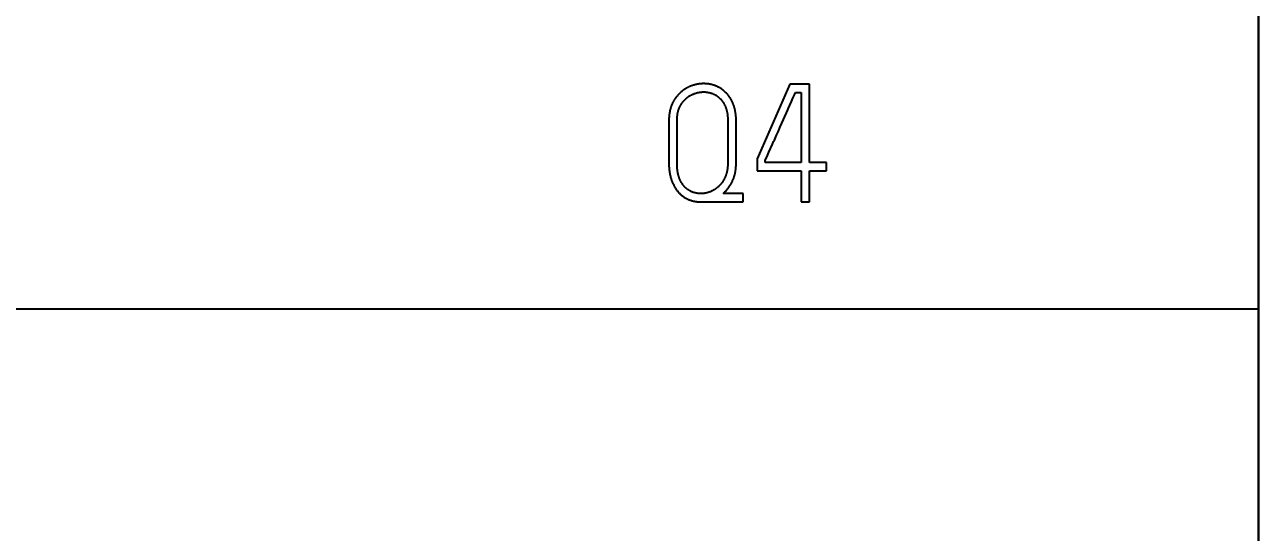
# Model space of a CAD drawing. Extents: x 0 to 420, y 0 to 297.
# Drawn here: x 127.36 to 145.22, y 137.42 to 144.75 of the extents above; entities that cross this region are included whole.
import ezdxf
from ezdxf.enums import TextEntityAlignment as Align

# ---------------------------------------------------------------- set-up
doc = ezdxf.new("R2010")
doc.units = 0
doc.header["$LTSCALE"] = 23.1
for name, color, linetype in [('10000_FRONT', 7, 'CONTINUOUS'), ('10100_DIM_FRONT', 7, 'CONTINUOUS'), ('10500_FRONT_LABELING', 7, 'CONTINUOUS')]:
    doc.layers.add(name, color=color, linetype=linetype)
doc.dimstyles.get("Standard").update_dxf_attribs({"dimtxt": 2.5, "dimasz": 2.5, "dimexe": 1.25, "dimexo": 0.625, "dimtad": 1, "dimcen": 2.5, "dimazin": 3, "dimtfac": 1, "dimtmove": 0, "dimatfit": 3})

# ---------------------------------------------------------------- blocks, each defined once
blk = doc.blocks.new('*D0')
at = {"layer": '10100_DIM_FRONT', "linetype": 'CONTINUOUS'}
for p, q in [((145.216, 146.129), (145.216, 119.377)), ((101.716, 145.192), (101.716, 119.377)), ((101.716, 121.377), (123.466, 121.377)), ((145.216, 121.377), (123.466, 121.377))]:
    blk.add_line(p, q, dxfattribs=at)
for points in [[(105.216, 121.877), (101.716, 121.377), (105.216, 120.877)], [(141.716, 120.877), (145.216, 121.377), (141.716, 121.877)]]:
    blk.add_solid(points, dxfattribs=at)
blk.add_text('43,5', height=3.5, dxfattribs=at).set_placement((119.432, 122.252), (129.182, 122.252), align=Align.FIT)
blk = doc.blocks.new('*D1')
at = {"layer": '10100_DIM_FRONT', "linetype": 'CONTINUOUS'}
for p, q in [((109.715618, 185.641363), (109.715618, 128.698883)), ((145.215618, 185.641363), (145.215618, 128.698883)), ((109.715618, 130.698883), (127.465618, 130.698883)), ((145.215618, 130.698883), (127.465618, 130.698883))]:
    blk.add_line(p, q, dxfattribs=at)
for points in [[(113.215618, 131.198883), (109.715618, 130.698883), (113.215618, 130.198883)], [(141.715618, 130.198883), (145.215618, 130.698883), (141.715618, 131.198883)]]:
    blk.add_solid(points, dxfattribs=at)
blk.add_text('35,5', height=3.5, dxfattribs=at).set_placement((123.63496, 131.573883), (133.13496, 131.573883), align=Align.FIT)

msp = doc.modelspace()

# ---------------------------------------------------------------- linework, layer by layer
at = {"layer": '10000_FRONT', "color": 7, "linetype": 'CONTINUOUS'}
for p, q in [((145.216, 230.642), (145.216, 140.642)), ((145.216, 140.642), (109.716, 140.642))]:
    msp.add_line(p, q, dxfattribs=at)
at = {"layer": '10500_FRONT_LABELING', "color": 7, "linetype": 'CONTINUOUS'}
for p, q in [((138.437, 143.892), (137.961, 142.817)), ((138.718, 143.892), (138.437, 143.892)), ((138.479, 143.691), (138.505, 143.751)), ((138.505, 143.751), (138.515, 143.774)), ((138.515, 143.774), (138.598, 143.774)), ((138.598, 143.774), (138.598, 142.761)), ((138.718, 142.761), (138.718, 143.892)), ((138.458, 143.644), (138.469, 143.668)), ((138.469, 143.668), (138.479, 143.691)), ((136.686, 143.378), (136.686, 142.735)), ((136.804, 142.728), (136.804, 143.378)), ((137.537, 143.378), (137.537, 142.749)), ((137.657, 142.749), (137.657, 143.378)), ((138.296, 143.276), (138.343, 143.383)), ((138.343, 143.383), (138.406, 143.525)), ((138.243, 143.158), (138.264, 143.205)), ((138.132, 142.909), (138.185, 143.028)), ((138.201, 143.063), (138.211, 143.087)), ((138.211, 143.087), (138.243, 143.158)), ((138.101, 142.838), (138.132, 142.909)), ((137.961, 142.817), (137.961, 142.643)), ((138.079, 142.761), (138.079, 142.791)), ((138.598, 142.761), (138.079, 142.761)), ((138.968, 142.761), (138.718, 142.761)), ((138.968, 142.643), (138.968, 142.761)), ((137.961, 142.643), (138.598, 142.643)), ((138.598, 142.643), (138.598, 142.192)), ((138.718, 142.192), (138.718, 142.643)), ((138.718, 142.643), (138.968, 142.643)), ((137.761, 142.313), (137.468, 142.313)), ((137.761, 142.192), (137.761, 142.313)), ((137.148, 142.192), (137.761, 142.192)), ((138.598, 142.192), (138.718, 142.192))]:
    msp.add_line(p, q, dxfattribs=at)
for points in [[(137.657, 143.378), (137.657, 143.386), (137.657, 143.393), (137.657, 143.4), (137.657, 143.407), (137.656, 143.415), (137.656, 143.422), (137.655, 143.429), (137.655, 143.436), (137.654, 143.444), (137.654, 143.451), (137.653, 143.458), (137.652, 143.465), (137.651, 143.472), (137.65, 143.479), (137.649, 143.487), (137.648, 143.494), (137.646, 143.501), (137.645, 143.508), (137.644, 143.515), (137.642, 143.522), (137.641, 143.529), (137.639, 143.536), (137.637, 143.543), (137.635, 143.55), (137.633, 143.557), (137.631, 143.564), (137.629, 143.571), (137.627, 143.578), (137.624, 143.585), (137.622, 143.592), (137.619, 143.599), (137.617, 143.605), (137.614, 143.612), (137.611, 143.619), (137.608, 143.626), (137.605, 143.632), (137.602, 143.639), (137.599, 143.645), (137.596, 143.652), (137.593, 143.658), (137.589, 143.665), (137.586, 143.671), (137.582, 143.677), (137.578, 143.684), (137.575, 143.69), (137.571, 143.696), (137.567, 143.702), (137.563, 143.708), (137.559, 143.714), (137.554, 143.72), (137.55, 143.726), (137.545, 143.732), (137.541, 143.737), (137.536, 143.743), (137.531, 143.749), (137.526, 143.754), (137.522, 143.76), (137.517, 143.765), (137.511, 143.77), (137.506, 143.775), (137.501, 143.78), (137.496, 143.785), (137.49, 143.79), (137.485, 143.795), (137.479, 143.8), (137.474, 143.804), (137.468, 143.809), (137.462, 143.813), (137.456, 143.817), (137.451, 143.822), (137.444, 143.826), (137.438, 143.83), (137.432, 143.834), (137.426, 143.838), (137.42, 143.841), (137.413, 143.845), (137.407, 143.849), (137.4, 143.852), (137.394, 143.855), (137.387, 143.858), (137.381, 143.862), (137.374, 143.865), (137.367, 143.867), (137.36, 143.87), (137.354, 143.873), (137.347, 143.875), (137.34, 143.878), (137.333, 143.88), (137.326, 143.882), (137.319, 143.884), (137.312, 143.886), (137.305, 143.888), (137.298, 143.89), (137.291, 143.891), (137.283, 143.893), (137.276, 143.894), (137.269, 143.895), (137.261, 143.897), (137.254, 143.898), (137.247, 143.898), (137.24, 143.899), (137.232, 143.9), (137.225, 143.901), (137.218, 143.901), (137.21, 143.901), (137.203, 143.902), (137.196, 143.902), (137.188, 143.902), (137.181, 143.902), (137.174, 143.902), (137.166, 143.901), (137.159, 143.901), (137.152, 143.9), (137.144, 143.9), (137.137, 143.899), (137.13, 143.898), (137.122, 143.897), (137.115, 143.896), (137.108, 143.895), (137.101, 143.894), (137.093, 143.893), (137.086, 143.891), (137.079, 143.89), (137.072, 143.888), (137.065, 143.886), (137.058, 143.884), (137.051, 143.882), (137.044, 143.88), (137.037, 143.878), (137.03, 143.876), (137.023, 143.874), (137.016, 143.871), (137.009, 143.869), (137.002, 143.866), (136.995, 143.863), (136.989, 143.86), (136.982, 143.858), (136.975, 143.855), (136.969, 143.851), (136.962, 143.848), (136.955, 143.845), (136.949, 143.841), (136.942, 143.838), (136.936, 143.834), (136.93, 143.831), (136.923, 143.827), (136.917, 143.823), (136.911, 143.819), (136.905, 143.815), (136.899, 143.811), (136.893, 143.807), (136.887, 143.803), (136.881, 143.798), (136.876, 143.794), (136.87, 143.789), (136.864, 143.785), (136.859, 143.78), (136.853, 143.775), (136.848, 143.77), (136.842, 143.765), (136.837, 143.76), (136.832, 143.755), (136.827, 143.75), (136.822, 143.744), (136.817, 143.739), (136.812, 143.734), (136.807, 143.728), (136.802, 143.723), (136.798, 143.717), (136.793, 143.711), (136.789, 143.705), (136.784, 143.7), (136.78, 143.694), (136.776, 143.688), (136.772, 143.682), (136.768, 143.676), (136.764, 143.67), (136.76, 143.663), (136.757, 143.657), (136.753, 143.651), (136.749, 143.645), (136.746, 143.638), (136.743, 143.632), (136.739, 143.625), (136.736, 143.619), (136.733, 143.612), (136.73, 143.605), (136.727, 143.599), (136.724, 143.592), (136.722, 143.585), (136.719, 143.578), (136.716, 143.571), (136.714, 143.565), (136.712, 143.558), (136.71, 143.551), (136.708, 143.544), (136.706, 143.537), (136.704, 143.53), (136.702, 143.523)], [(136.804, 143.378), (136.804, 143.385), (136.804, 143.391), (136.804, 143.398), (136.804, 143.404), (136.804, 143.411), (136.805, 143.417), (136.805, 143.424), (136.806, 143.43), (136.807, 143.437), (136.807, 143.443), (136.808, 143.45), (136.809, 143.456), (136.81, 143.462), (136.811, 143.469), (136.812, 143.475), (136.814, 143.481), (136.815, 143.488), (136.817, 143.494), (136.818, 143.5), (136.82, 143.507), (136.822, 143.513), (136.824, 143.519), (136.826, 143.525), (136.828, 143.531), (136.83, 143.538), (136.833, 143.544), (136.835, 143.55), (136.838, 143.556), (136.84, 143.562), (136.843, 143.568), (136.846, 143.574), (136.849, 143.579), (136.852, 143.585), (136.855, 143.591), (136.859, 143.596), (136.862, 143.602), (136.865, 143.608), (136.869, 143.613), (136.872, 143.618), (136.876, 143.624), (136.88, 143.629), (136.884, 143.634), (136.888, 143.64), (136.892, 143.645), (136.896, 143.65), (136.9, 143.655), (136.905, 143.66), (136.909, 143.665), (136.914, 143.669), (136.918, 143.674), (136.923, 143.678), (136.928, 143.683), (136.933, 143.687), (136.938, 143.691), (136.943, 143.696), (136.948, 143.7), (136.953, 143.704), (136.958, 143.708), (136.963, 143.711), (136.969, 143.715), (136.974, 143.719), (136.98, 143.722), (136.985, 143.726), (136.991, 143.729), (136.997, 143.732), (137.003, 143.735), (137.009, 143.738), (137.014, 143.741), (137.02, 143.744), (137.026, 143.747), (137.032, 143.75), (137.038, 143.752), (137.044, 143.754), (137.051, 143.757), (137.057, 143.759), (137.063, 143.761), (137.069, 143.763), (137.075, 143.765), (137.082, 143.767), (137.088, 143.769), (137.095, 143.77), (137.101, 143.772), (137.107, 143.773), (137.114, 143.774), (137.12, 143.776), (137.127, 143.777), (137.133, 143.778), (137.14, 143.779), (137.146, 143.779), (137.153, 143.78), (137.159, 143.78), (137.166, 143.781), (137.172, 143.781), (137.179, 143.781), (137.185, 143.782), (137.192, 143.782), (137.199, 143.781), (137.205, 143.781), (137.212, 143.781), (137.218, 143.78), (137.225, 143.78), (137.231, 143.779), (137.238, 143.778), (137.244, 143.777), (137.251, 143.776), (137.257, 143.775), (137.264, 143.774), (137.27, 143.772), (137.277, 143.771), (137.283, 143.769), (137.289, 143.767), (137.295, 143.766), (137.302, 143.764), (137.308, 143.761), (137.314, 143.759), (137.32, 143.757), (137.326, 143.754), (137.332, 143.752), (137.338, 143.749), (137.344, 143.746), (137.349, 143.743), (137.355, 143.74), (137.361, 143.736), (137.367, 143.733), (137.372, 143.729), (137.378, 143.726), (137.383, 143.722), (137.388, 143.718), (137.394, 143.714), (137.399, 143.71), (137.404, 143.706), (137.409, 143.702), (137.414, 143.698), (137.418, 143.693), (137.423, 143.689), (137.428, 143.684), (137.432, 143.68), (137.437, 143.675), (137.441, 143.67), (137.445, 143.665), (137.45, 143.66), (137.454, 143.654), (137.458, 143.649), (137.461, 143.644), (137.465, 143.639), (137.469, 143.633), (137.472, 143.628), (137.476, 143.622), (137.479, 143.616), (137.482, 143.611), (137.485, 143.605), (137.488, 143.599), (137.491, 143.593), (137.494, 143.588), (137.497, 143.582), (137.499, 143.576), (137.502, 143.569), (137.504, 143.563), (137.507, 143.557), (137.509, 143.551), (137.511, 143.545), (137.513, 143.539), (137.515, 143.533), (137.517, 143.526), (137.519, 143.52), (137.52, 143.514), (137.522, 143.508), (137.524, 143.501), (137.525, 143.495), (137.526, 143.489), (137.528, 143.482), (137.529, 143.476), (137.53, 143.469), (137.531, 143.463), (137.532, 143.457), (137.533, 143.45), (137.533, 143.444), (137.534, 143.437), (137.535, 143.431), (137.535, 143.424), (137.536, 143.418), (137.536, 143.411), (137.536, 143.405), (137.536, 143.398), (137.537, 143.391), (137.537, 143.385), (137.537, 143.378)], [(138.406, 143.525), (138.411, 143.537), (138.458, 143.644)], [(136.702, 143.523), (136.7, 143.516), (136.699, 143.509), (136.697, 143.502), (136.696, 143.495), (136.695, 143.487), (136.693, 143.48), (136.692, 143.473), (136.691, 143.466), (136.69, 143.459), (136.689, 143.451), (136.689, 143.444), (136.688, 143.437), (136.687, 143.429), (136.687, 143.422), (136.687, 143.415), (136.686, 143.408), (136.686, 143.4), (136.686, 143.393), (136.686, 143.386), (136.686, 143.378)], [(138.264, 143.205), (138.275, 143.229), (138.28, 143.241), (138.285, 143.253), (138.296, 143.276)], [(138.185, 143.028), (138.19, 143.04), (138.196, 143.051), (138.201, 143.063)], [(136.686, 142.735), (136.686, 142.725), (136.686, 142.716), (136.686, 142.707), (136.686, 142.698), (136.687, 142.689), (136.687, 142.68), (136.688, 142.671), (136.689, 142.662), (136.69, 142.652), (136.691, 142.643), (136.692, 142.634), (136.693, 142.625), (136.695, 142.616), (136.696, 142.607), (136.698, 142.598), (136.7, 142.589), (136.701, 142.58), (136.703, 142.572), (136.706, 142.563), (136.708, 142.554), (136.71, 142.545), (136.713, 142.536), (136.716, 142.527), (136.718, 142.518), (136.721, 142.51), (136.724, 142.501), (136.728, 142.493), (136.731, 142.484), (136.734, 142.476), (136.738, 142.467), (136.742, 142.459), (136.745, 142.451), (136.749, 142.442), (136.754, 142.434), (136.758, 142.426), (136.762, 142.418), (136.767, 142.41), (136.771, 142.402), (136.776, 142.394), (136.781, 142.387), (136.786, 142.379), (136.792, 142.371), (136.797, 142.364), (136.803, 142.356), (136.808, 142.349), (136.814, 142.342), (136.82, 142.335), (136.826, 142.328), (136.832, 142.322), (136.839, 142.315), (136.845, 142.309), (136.852, 142.302), (136.859, 142.296), (136.866, 142.29), (136.873, 142.284), (136.88, 142.279), (136.888, 142.273), (136.895, 142.268), (136.903, 142.263), (136.911, 142.258), (136.918, 142.253), (136.926, 142.248), (136.934, 142.244), (136.943, 142.239), (136.951, 142.235), (136.959, 142.231), (136.967, 142.228), (136.976, 142.224), (136.984, 142.221), (136.993, 142.218), (137.002, 142.215), (137.011, 142.212), (137.02, 142.209), (137.029, 142.207), (137.038, 142.205), (137.047, 142.203), (137.056, 142.201), (137.065, 142.199), (137.074, 142.198), (137.083, 142.196), (137.092, 142.195), (137.101, 142.194), (137.111, 142.194), (137.12, 142.193), (137.129, 142.193), (137.138, 142.192), (137.148, 142.192)], [(137.537, 142.749), (137.537, 142.742), (137.537, 142.736), (137.536, 142.729), (137.536, 142.723), (137.536, 142.716), (137.536, 142.71), (137.535, 142.704), (137.535, 142.697), (137.534, 142.691), (137.533, 142.684), (137.533, 142.678), (137.532, 142.671), (137.531, 142.665), (137.53, 142.659), (137.529, 142.652), (137.528, 142.646), (137.526, 142.64), (137.525, 142.633), (137.524, 142.627), (137.522, 142.621), (137.521, 142.615), (137.519, 142.608), (137.517, 142.602), (137.515, 142.596), (137.513, 142.59), (137.511, 142.583), (137.509, 142.577), (137.507, 142.571), (137.504, 142.565), (137.502, 142.559), (137.499, 142.553), (137.497, 142.547), (137.494, 142.541), (137.491, 142.536), (137.489, 142.53), (137.486, 142.524), (137.483, 142.518), (137.48, 142.513), (137.476, 142.507), (137.473, 142.501), (137.47, 142.496), (137.466, 142.49), (137.463, 142.485), (137.459, 142.479), (137.456, 142.474), (137.452, 142.469), (137.448, 142.464), (137.444, 142.458), (137.44, 142.453), (137.436, 142.448), (137.432, 142.443), (137.427, 142.438), (137.423, 142.434), (137.419, 142.429), (137.414, 142.424), (137.409, 142.42), (137.405, 142.415), (137.4, 142.411), (137.395, 142.407), (137.39, 142.403), (137.385, 142.398), (137.38, 142.394), (137.375, 142.39), (137.37, 142.387), (137.365, 142.383), (137.36, 142.379), (137.354, 142.375), (137.349, 142.372), (137.343, 142.368), (137.338, 142.365), (137.332, 142.362), (137.326, 142.359), (137.32, 142.356), (137.315, 142.353), (137.309, 142.35), (137.303, 142.347), (137.297, 142.344), (137.291, 142.342), (137.285, 142.339), (137.279, 142.337), (137.273, 142.335), (137.267, 142.333), (137.261, 142.331), (137.254, 142.329), (137.248, 142.327), (137.242, 142.325), (137.235, 142.323), (137.229, 142.322), (137.223, 142.32), (137.216, 142.319), (137.21, 142.318), (137.203, 142.317), (137.197, 142.316), (137.19, 142.315), (137.184, 142.314), (137.178, 142.314), (137.171, 142.313), (137.165, 142.313), (137.158, 142.313), (137.152, 142.313), (137.145, 142.313), (137.139, 142.313), (137.132, 142.313), (137.126, 142.313), (137.119, 142.314), (137.113, 142.314), (137.106, 142.315), (137.1, 142.316), (137.093, 142.317), (137.087, 142.318), (137.08, 142.319), (137.074, 142.32), (137.068, 142.321), (137.061, 142.323), (137.055, 142.325), (137.049, 142.326), (137.043, 142.328), (137.037, 142.33), (137.03, 142.333), (137.024, 142.335), (137.018, 142.337), (137.012, 142.34), (137.007, 142.343), (137.001, 142.345), (136.995, 142.348), (136.989, 142.351), (136.983, 142.355), (136.978, 142.358), (136.972, 142.361), (136.967, 142.365), (136.961, 142.369), (136.956, 142.372), (136.951, 142.376), (136.946, 142.38), (136.941, 142.384), (136.936, 142.389), (136.931, 142.393), (136.926, 142.397), (136.922, 142.402), (136.917, 142.406), (136.912, 142.411), (136.908, 142.416), (136.904, 142.421), (136.899, 142.426), (136.895, 142.431), (136.891, 142.436), (136.887, 142.441), (136.883, 142.446), (136.88, 142.452), (136.876, 142.457), (136.872, 142.462), (136.869, 142.468), (136.866, 142.473), (136.862, 142.479), (136.859, 142.485), (136.856, 142.49), (136.853, 142.496), (136.85, 142.502), (136.847, 142.508), (136.845, 142.514), (136.842, 142.52), (136.84, 142.526), (136.837, 142.532), (136.835, 142.538), (136.833, 142.544), (136.831, 142.55), (136.829, 142.556), (136.827, 142.562), (136.825, 142.568), (136.823, 142.575), (136.822, 142.581), (136.82, 142.587), (136.818, 142.593), (136.817, 142.6), (136.816, 142.606), (136.814, 142.612), (136.813, 142.619), (136.812, 142.625), (136.811, 142.631), (136.81, 142.638), (136.809, 142.644), (136.808, 142.65), (136.808, 142.657), (136.807, 142.663), (136.806, 142.67), (136.806, 142.676), (136.805, 142.683), (136.805, 142.689), (136.805, 142.696), (136.804, 142.702), (136.804, 142.709), (136.804, 142.715), (136.804, 142.722), (136.804, 142.728)], [(137.468, 142.313), (137.475, 142.318), (137.481, 142.324), (137.487, 142.329), (137.493, 142.335), (137.499, 142.341), (137.505, 142.347), (137.511, 142.353), (137.517, 142.359), (137.522, 142.365), (137.528, 142.371), (137.533, 142.378), (137.538, 142.384), (137.543, 142.391), (137.548, 142.397), (137.553, 142.404), (137.558, 142.411), (137.562, 142.418), (137.567, 142.425), (137.572, 142.432), (137.576, 142.439), (137.58, 142.446), (137.584, 142.453), (137.589, 142.461), (137.593, 142.468), (137.596, 142.475), (137.6, 142.483), (137.604, 142.49), (137.607, 142.498), (137.611, 142.505), (137.614, 142.513), (137.617, 142.52), (137.62, 142.528), (137.623, 142.536), (137.626, 142.544), (137.628, 142.552), (137.631, 142.559), (137.633, 142.567), (137.636, 142.575), (137.638, 142.584), (137.64, 142.592), (137.642, 142.6), (137.643, 142.608), (137.645, 142.616), (137.647, 142.624), (137.648, 142.633), (137.649, 142.641), (137.65, 142.649), (137.652, 142.657), (137.653, 142.666), (137.653, 142.674), (137.654, 142.682), (137.655, 142.69), (137.655, 142.699), (137.656, 142.707), (137.656, 142.715), (137.657, 142.724), (137.657, 142.732), (137.657, 142.74), (137.657, 142.749)], [(138.079, 142.791), (138.085, 142.803), (138.101, 142.838)]]:
    msp.add_lwpolyline(points, dxfattribs=at)

# ---------------------------------------------------------------- dimensions: what is measured, and where the dimension line sits
at = {"layer": '10100_DIM_FRONT', "linetype": 'CONTINUOUS'}
for base, p1, p2, picture, middle in [((145.216, 130.699), (109.716, 185.641), (145.216, 185.641), '*D1', (128.385, 133.324)), ((145.216, 121.377), (101.716, 145.192), (145.216, 146.129), '*D0', (124.307, 124.002))]:
    dim = msp.add_linear_dim(base=base, p1=p1, p2=p2, dimstyle='Standard', dxfattribs=at)
    dim.commit()
    dim.dimension.update_dxf_attribs({"geometry": picture, "text_midpoint": middle, "dimtype": 128})

doc.saveas('drawing.dxf')
